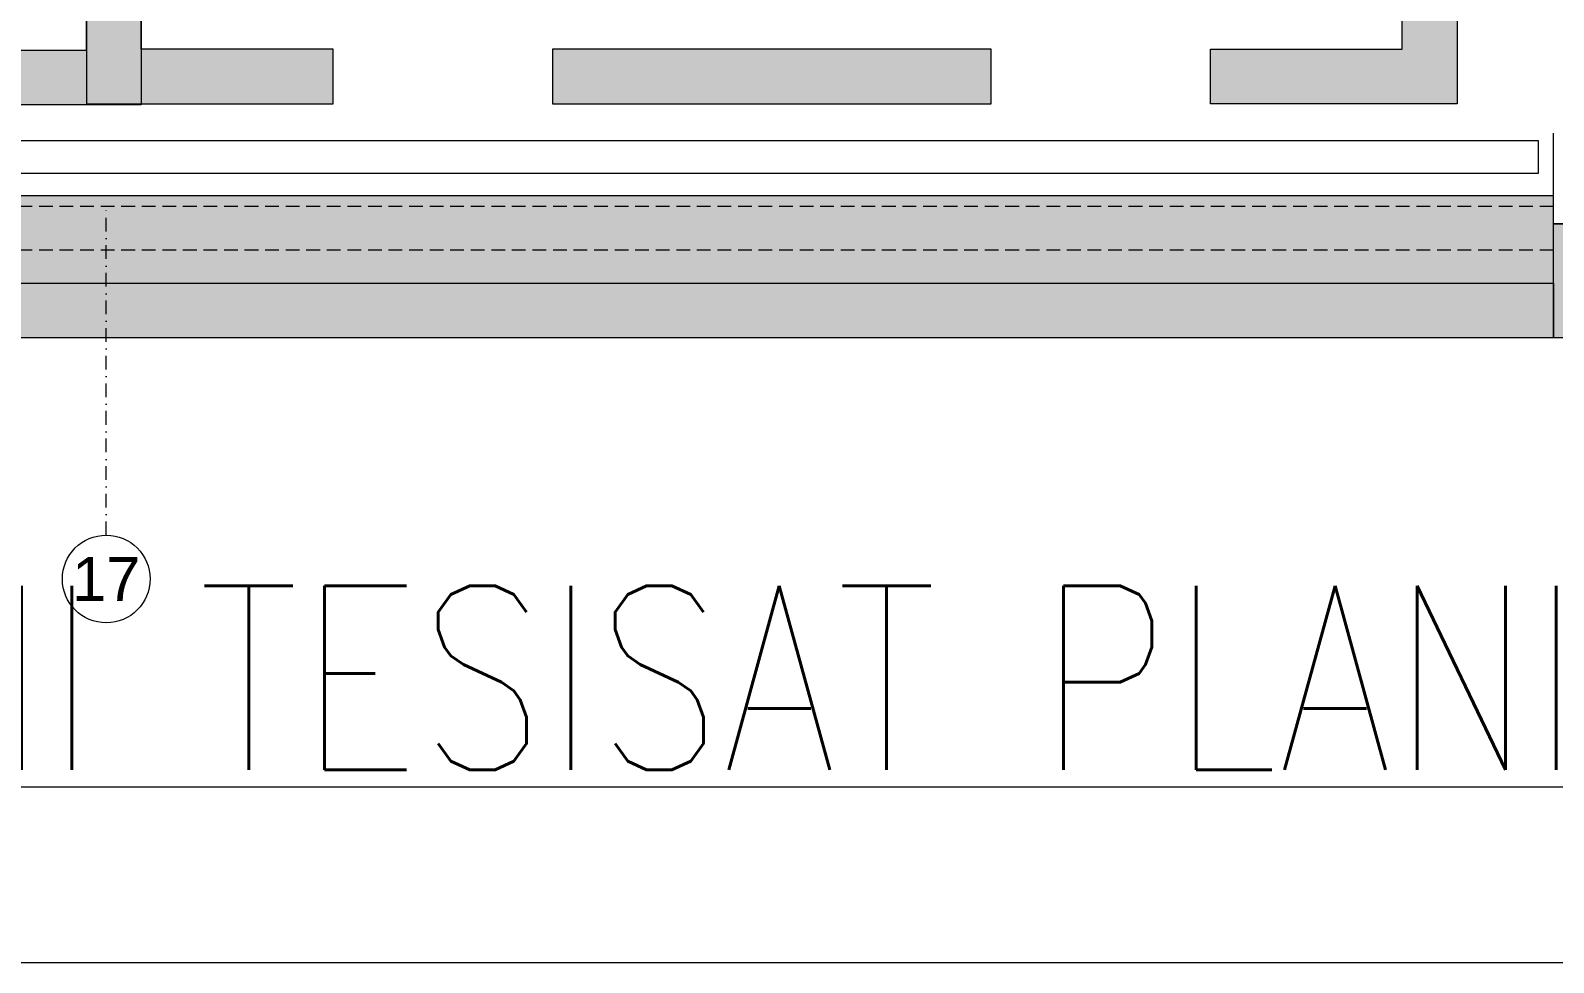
# Model space of a CAD drawing. Extents: x -2050 to 29725, y -1777 to 6820.
# Drawn here: x 27068 to 27762, y 0 to 425 of the extents above; entities that cross this region are included whole.
import ezdxf
from ezdxf.enums import TextEntityAlignment as Align
from ezdxf.xclip import XClip

# ---------------------------------------------------------------- set-up
doc = ezdxf.new("R2010")
doc.units = 0
doc.header["$LTSCALE"] = 25
doc.header["$MEASUREMENT"] = 0
doc.header["$XCLIPFRAME"] = 0
for name, pattern in [('DASHDOT2', [0.5, 0.25, -0.125, 0, -0.125]), ('DOT2', [0.125, 0, -0.125]), ('HIDDEN', [0.375, 0.25, -0.125])]:
    doc.linetypes.add(name, pattern=pattern)
doc.layers.get('0').update_dxf_attribs({"color": 9, "lineweight": 9})
for name, color, linetype, lineweight in [('06A', 9, 'Continuous', 9), ('06B', 9, 'Continuous', 9), ('06C', 9, 'Continuous', 9), ('06D', 9, 'Continuous', 9), ('09', 9, 'Continuous', 9), ('20', 9, 'DOT2', 9), ('24', 9, 'DASHDOT2', 9), ('40A', 9, 'Continuous', 9), ('E-YAZI', 7, 'Continuous', 30)]:
    doc.layers.add(name, color=color, linetype=linetype, lineweight=lineweight)
doc.styles.add('Arial', font='arial.ttf', dxfattribs={"height": 2.5})
doc.styles.add('E-YAZI', font='txttw.shx')

# ---------------------------------------------------------------- blocks, each defined once
blk = doc.blocks.new('p-floor mark_01')
h = blk.add_hatch(color=0)
h.dxf.hatch_style = 1
h.paths.add_polyline_path([(100, 587.5), (12.5, 587.5), (12.5, 500), (-12.5, 500), (-12.5, 612.5), (100, 612.5)])
h = blk.add_hatch(color=0)
h.dxf.hatch_style = 1
h.paths.add_polyline_path([(400, 587.5), (200, 587.5), (200, 612.5), (400, 612.5)])
h = blk.add_hatch(color=0)
h.dxf.hatch_style = 1
h.paths.add_polyline_path([(587.5, 500), (587.5, 587.5), (500, 587.5), (500, 612.5), (612.5, 612.5), (612.5, 500)])
h = blk.add_hatch(color=0)
h.dxf.hatch_style = 1
h.paths.add_polyline_path([(12.5, 400), (-12.5, 400), (-12.5, 200), (12.5, 200)])
h = blk.add_hatch(color=0)
h.dxf.hatch_style = 1
h.paths.add_polyline_path([(612.5, 200), (612.5, 400), (587.5, 400), (587.5, 200)])
h = blk.add_hatch(color=0)
h.dxf.hatch_style = 1
h.paths.add_polyline_path([(-12.5, 100), (-12.5, -12.5), (100, -12.5), (100, 12.5), (12.5, 12.5), (12.5, 100)])
h = blk.add_hatch(color=0)
h.dxf.hatch_style = 1
h.paths.add_polyline_path([(500, 12.5), (587.5, 12.5), (587.5, 100), (612.5, 100), (612.5, -12.5), (500, -12.5)])
h = blk.add_hatch(color=0)
h.dxf.hatch_style = 1
h.paths.add_polyline_path([(200, 12.5), (200, -12.5), (400, -12.5), (400, 12.5)])
at = {"color": 0}
for points in [[(100, 587.5), (12.5, 587.5), (12.5, 500), (-12.5, 500), (-12.5, 612.5), (100, 612.5), (100, 587.5)], [(400, 587.5), (200, 587.5), (200, 612.5), (400, 612.5), (400, 587.5)], [(587.5, 500), (587.5, 587.5), (500, 587.5), (500, 612.5), (612.5, 612.5), (612.5, 500), (587.5, 500)], [(12.5, 400), (-12.5, 400), (-12.5, 200), (12.5, 200), (12.5, 400)], [(612.5, 200), (612.5, 400), (587.5, 400), (587.5, 200), (612.5, 200)], [(-12.5, 100), (-12.5, -12.5), (100, -12.5), (100, 12.5), (12.5, 12.5), (12.5, 100), (-12.5, 100)], [(500, 12.5), (587.5, 12.5), (587.5, 100), (612.5, 100), (612.5, -12.5), (500, -12.5), (500, 12.5)], [(200, 12.5), (200, -12.5), (400, -12.5), (400, 12.5), (200, 12.5)]]:
    blk.add_lwpolyline(points, close=True, dxfattribs=at)
blk = doc.blocks.new('p-audi_floor marks')
at = {"layer": '06D', "color": 253}
for p in [(1800, -773.6991664224647), (2400, -773.1941707850482)]:
    blk.add_blockref('p-floor mark_01', p, dxfattribs=at)
blk = doc.blocks.new('0_aks')
at = {"linetype": 'Continuous'}
blk.add_circle((0, 0), 2, dxfattribs=at)
at = {"style": 'Arial'}
blk.add_attdef('AKS', text='', height=2, dxfattribs=at).set_placement((0, 0), align=Align.MIDDLE_CENTER)
blk = doc.blocks.new('P-AKS_AUDI')
at = {"layer": '24'}
blk.add_lwpolyline([(-1400, -2589.999999999998), (-1400, -2440)], dxfattribs=at)
at = {"layer": '24', "xscale": 10, "yscale": 10, "zscale": 10}
blk.add_blockref('0_aks', (-1400, -2609.999999999998), dxfattribs=at).add_auto_attribs({'AKS': '17'})

msp = doc.modelspace()

# ---------------------------------------------------------------- hatches: boundary and pattern name
h = msp.add_hatch(color=253)
h.dxf.hatch_style = 1
h.paths.add_polyline_path([(27762.49835369428, 285.0009728361214), (27762.49835369426, 284.9998877551552), (27762.49835369426, 336.9998877551598), (28550.4999999989, 336.99988775516), (28550.4999999989, 2354.999892061196), (28604.4999999989, 2354.999892067644), (28604.50000667224, 285.0009728425691)])
h = msp.add_hatch(color=253)
h.dxf.hatch_style = 1
h.paths.add_polyline_path([(26442.48742980621, 309.9988094591865), (27762.49835369426, 309.9988139087677), (27762.49835369426, 285.0009772889265), (26442.48742980621, 285.0009728393453)])
at = {"layer": '09'}
h = msp.add_hatch(color=254, dxfattribs=at)
h.dxf.hatch_style = 1
h.paths.add_polyline_path([(27762.49835369426, 309.9988139087677), (26442.48742954857, 309.9988139087677), (26442.48742954857, 349.9988563330945), (27762.49835369426, 349.9988563330945)])

# ---------------------------------------------------------------- linework, layer by layer
at = {"layer": '06A'}
for points in [[(27762.49835369428, 285.0009728361214), (27762.49835369426, 284.9998877551552), (27762.49835369426, 336.9998877551598), (28550.4999999989, 336.99988775516), (28550.4999999989, 2354.999892061196), (28604.4999999989, 2354.999892067644), (28604.50000667224, 285.0009728425691)], [(26442.48742980621, 309.9988094591865), (27762.49835369426, 309.9988139087677), (27762.49835369426, 285.0009772889265), (26442.48742980621, 285.0009728393453)]]:
    msp.add_lwpolyline(points, close=True, dxfattribs=at)
msp.add_lwpolyline([(27792.49835652275, 378.3782075024849), (27792.49835369427, 336.9998877551598), (27762.49835369426, 336.9998877551598), (27762.49835652275, 378.3782075024848)], dxfattribs=at)
at = {"layer": '06B'}
msp.add_lwpolyline([(27755.49847649998, 359.9988563330945), (26447.47515708067, 359.9988563330945), (26447.47515708067, 374.9988563330945), (27755.49847649998, 374.9988563330945)], close=True, dxfattribs=at)
at = {"layer": '06C'}
msp.add_lwpolyline([(26442.48742954857, 349.9988563330945), (27762.49835480243, 349.9988563330945)], dxfattribs=at)
at = {"layer": '20', "linetype": 'HIDDEN'}
for points in [[(27762.49835424097, 344.997812795787), (27762.49835424097, 344.997812795787), (26442.48741436497, 345.0032406154327), (26442.48744524068, 325.0021424330912)], [(27762.49835369426, 324.9987778381768), (26442.48742980274, 324.9987778379183)]]:
    msp.add_lwpolyline(points, dxfattribs=at)
at = {"layer": '40A'}
for points in [[(29724.99999999853, 4205.000000004655), (23779.99999999884, 4205.000000004655), (23779.99999999884, 0), (29724.99999999853, 0)], [(29185.05781644124, 80), (23859.99999999884, 80), (23859.99999999884, 4125.000000004654), (29185.05781644124, 4125.000000004654)]]:
    msp.add_lwpolyline(points, close=True, dxfattribs=at)

# ---------------------------------------------------------------- block references
at = {"layer": '06D', "color": 252}
ref = msp.add_blockref('p-audi_floor marks', (24705.99999999892, 1177.499887755161), dxfattribs=at)
XClip(ref).set_block_clipping_path([(1696.4999999994907, -837.5000000000011), (3101.4983536953514, 1227.500004306036)])
at = {"layer": '24'}
msp.add_blockref('P-AKS_AUDI', (28502.49999999841, 2784.999887755161), dxfattribs=at)

# ---------------------------------------------------------------- texts
at = {"layer": 'E-YAZI', "color": 4, "style": 'E-YAZI', "width": 0.8}
msp.add_text('CATI TELEFON-DATA-IPCCTV SISTEMI TESISAT PLANI', height=84, dxfattribs=at).set_placement((25448.1294936273, 87.92251101610091))

doc.saveas('drawing.dxf')
